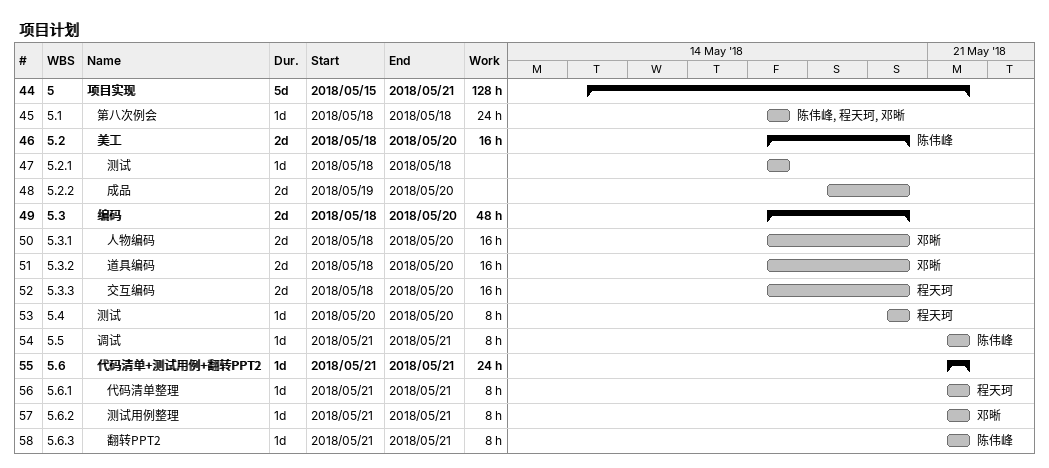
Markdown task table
项目计划

| ID | WBS | Task | Duration | Start | Finish | Resources | Work (h) |
|---|---|---|---|---|---|---|---|
| 44 | 5 | **项目实现** | 5d | 2018-05-15 | 2018-05-21 |  | 128 |
| 45 | 5.1 | 第八次例会 | 1d | 2018-05-18 | 2018-05-18 | 陈伟峰, 程天珂, 邓晰 | 24 |
| 46 | 5.2 | **美工** | 2d | 2018-05-18 | 2018-05-20 | 陈伟峰 | 16 |
| 47 | 5.2.1 | 测试 | 1d | 2018-05-18 | 2018-05-18 |  |  |
| 48 | 5.2.2 | 成品 | 2d | 2018-05-19 | 2018-05-20 |  |  |
| 49 | 5.3 | **编码** | 2d | 2018-05-18 | 2018-05-20 |  | 48 |
| 50 | 5.3.1 | 人物编码 | 2d | 2018-05-18 | 2018-05-20 | 邓晰 | 16 |
| 51 | 5.3.2 | 道具编码 | 2d | 2018-05-18 | 2018-05-20 | 邓晰 | 16 |
| 52 | 5.3.3 | 交互编码 | 2d | 2018-05-18 | 2018-05-20 | 程天珂 | 16 |
| 53 | 5.4 | 测试 | 1d | 2018-05-20 | 2018-05-20 | 程天珂 | 8 |
| 54 | 5.5 | 调试 | 1d | 2018-05-21 | 2018-05-21 | 陈伟峰 | 8 |
| 55 | 5.6 | **代码清单+测试用例+翻转PPT2** | 1d | 2018-05-21 | 2018-05-21 |  | 24 |
| 56 | 5.6.1 | 代码清单整理 | 1d | 2018-05-21 | 2018-05-21 | 程天珂 | 8 |
| 57 | 5.6.2 | 测试用例整理 | 1d | 2018-05-21 | 2018-05-21 | 邓晰 | 8 |
| 58 | 5.6.3 | 翻转PPT2 | 1d | 2018-05-21 | 2018-05-21 | 陈伟峰 | 8 |
